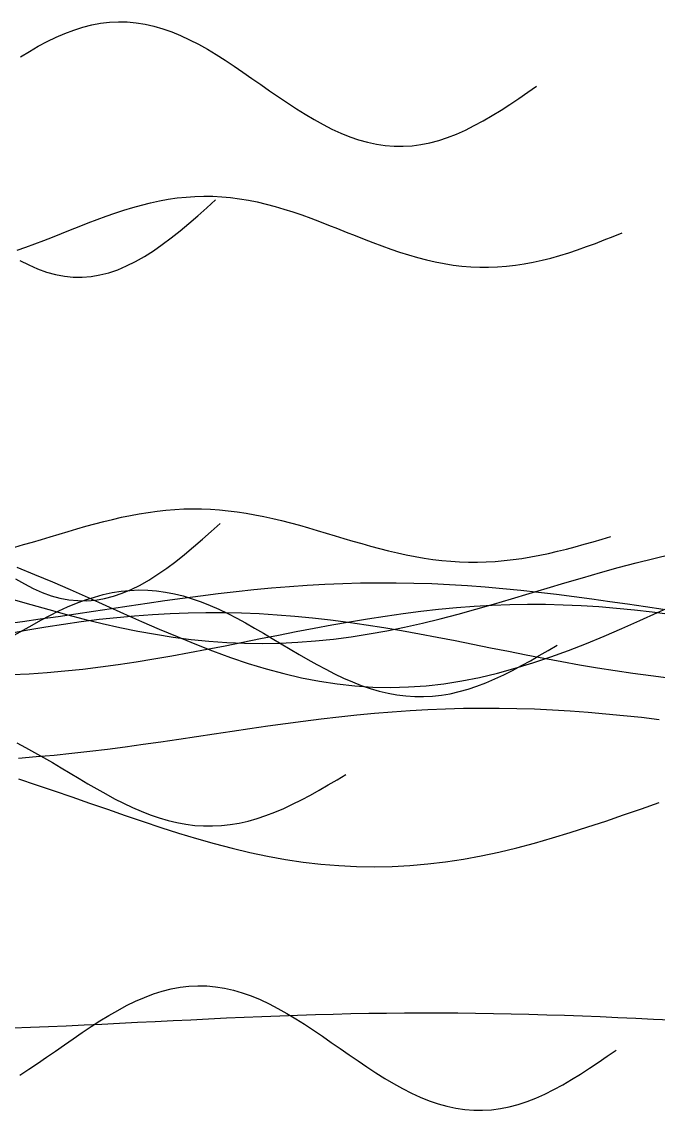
# Model space of a CAD drawing. Header units: metres. Extents: x -249 to 352, y -252 to 258.
# Drawn here: x 26.4 to 97.9, y -251.8 to -129.4 of the extents above; entities that cross this region are included whole.
import ezdxf

# ---------------------------------------------------------------- set-up
doc = ezdxf.new("R2010")
doc.units = ezdxf.units.M

msp = doc.modelspace()

# ---------------------------------------------------------------- linework, layer by layer
for p, q in [((34.25, -129.75, -433.01), (35.25, -129.56, -433.01)), ((35.25, -129.56, -433.01), (36.25, -129.44, -433.01)), ((36.25, -129.44, -433.01), (37.25, -129.39, -433.01)), ((37.25, -129.39, -433.01), (38.25, -129.42, -433.01)), ((38.25, -129.42, -433.01), (39.25, -129.51, -433.01)), ((39.25, -129.51, -433.01), (40.25, -129.66, -433.01)), ((40.25, -129.66, -433.01), (41.25, -129.89, -433.01)), ((30.25, -131.13, -433.01), (31.25, -130.7, -433.01)), ((31.25, -130.7, -433.01), (32.25, -130.32, -433.01)), ((32.25, -130.32, -433.01), (33.25, -130, -433.01)), ((33.25, -130, -433.01), (34.25, -129.75, -433.01)), ((41.25, -129.89, -433.01), (42.25, -130.18, -433.01)), ((42.25, -130.18, -433.01), (43.25, -130.54, -433.01)), ((43.25, -130.54, -433.01), (44.25, -130.95, -433.01)), ((44.25, -130.95, -433.01), (45.25, -131.42, -433.01)), ((27.25, -132.73, -433.01), (28.25, -132.15, -433.01)), ((28.25, -132.15, -433.01), (29.25, -131.62, -433.01)), ((29.25, -131.62, -433.01), (30.25, -131.13, -433.01)), ((45.25, -131.42, -433.01), (46.25, -131.93, -433.01)), ((46.25, -131.93, -433.01), (47.25, -132.49, -433.01)), ((26.25, -133.35, -433.01), (27.25, -132.73, -433.01)), ((47.25, -132.49, -433.01), (48.25, -133.09, -433.01)), ((48.25, -133.09, -433.01), (49.25, -133.72, -433.01)), ((49.25, -133.72, -433.01), (50.25, -134.38, -433.01)), ((50.25, -134.38, -433.01), (51.25, -135.06, -433.01)), ((51.25, -135.06, -433.01), (52.25, -135.76, -433.01)), ((52.25, -135.76, -433.01), (53.25, -136.46, -433.01)), ((53.25, -136.46, -433.01), (54.25, -137.15, -433.01)), ((83.25, -137.32, -433.01), (84.25, -136.62, -433.01)), ((54.25, -137.15, -433.01), (55.25, -137.84, -433.01)), ((55.25, -137.84, -433.01), (56.25, -138.52, -433.01)), ((81.25, -138.68, -433.01), (82.25, -138.01, -433.01)), ((82.25, -138.01, -433.01), (83.25, -137.32, -433.01)), ((56.25, -138.52, -433.01), (57.25, -139.18, -433.01)), ((57.25, -139.18, -433.01), (58.25, -139.8, -433.01)), ((79.25, -139.95, -433.01), (80.25, -139.33, -433.01)), ((80.25, -139.33, -433.01), (81.25, -138.68, -433.01)), ((58.25, -139.8, -433.01), (59.25, -140.4, -433.01)), ((59.25, -140.4, -433.01), (60.25, -140.95, -433.01)), ((77.25, -141.07, -433.01), (78.25, -140.53, -433.01)), ((78.25, -140.53, -433.01), (79.25, -139.95, -433.01)), ((60.25, -140.95, -433.01), (61.25, -141.46, -433.01)), ((61.25, -141.46, -433.01), (62.25, -141.91, -433.01)), ((62.25, -141.91, -433.01), (63.25, -142.32, -433.01)), ((75.25, -142.02, -433.01), (76.25, -141.57, -433.01)), ((76.25, -141.57, -433.01), (77.25, -141.07, -433.01)), ((63.25, -142.32, -433.01), (64.25, -142.66, -433.01)), ((64.25, -142.66, -433.01), (65.25, -142.94, -433.01)), ((65.25, -142.94, -433.01), (66.25, -143.15, -433.01)), ((66.25, -143.15, -433.01), (67.25, -143.3, -433.01)), ((70.25, -143.33, -433.01), (71.25, -143.2, -433.01)), ((71.25, -143.2, -433.01), (72.25, -143, -433.01)), ((72.25, -143, -433.01), (73.25, -142.73, -433.01)), ((73.25, -142.73, -433.01), (74.25, -142.4, -433.01)), ((74.25, -142.4, -433.01), (75.25, -142.02, -433.01)), ((67.25, -143.3, -433.01), (68.25, -143.38, -433.01)), ((68.25, -143.38, -433.01), (69.25, -143.39, -433.01)), ((69.25, -143.39, -433.01), (70.25, -143.33, -433.01)), ((42.86, -149.35, -433.01), (43.86, -149.21, -433.01)), ((43.86, -149.21, -433.01), (44.86, -149.1, -433.01)), ((44.86, -149.1, -433.01), (45.86, -149.03, -433.01)), ((45.86, -149.03, -433.01), (46.86, -149.01, -433.01)), ((46.86, -149.01, -433.01), (47.86, -149.02, -433.01)), ((47.86, -149.02, -433.01), (48.86, -149.07, -433.01)), ((48.86, -149.07, -433.01), (49.86, -149.16, -433.01)), ((49.86, -149.16, -433.01), (50.86, -149.29, -433.01)), ((50.86, -149.29, -433.01), (51.86, -149.46, -433.01)), ((37.86, -150.58, -433.01), (38.86, -150.28, -433.01)), ((38.86, -150.28, -433.01), (39.86, -150, -433.01)), ((39.86, -150, -433.01), (40.86, -149.75, -433.01)), ((40.86, -149.75, -433.01), (41.86, -149.53, -433.01)), ((41.86, -149.53, -433.01), (42.86, -149.35, -433.01)), ((46.18, -151.2, -433.01), (47.18, -150.32, -433.01)), ((47.18, -150.32, -433.01), (48.18, -149.42, -433.01)), ((51.86, -149.46, -433.01), (52.86, -149.66, -433.01)), ((52.86, -149.66, -433.01), (53.86, -149.89, -433.01)), ((53.86, -149.89, -433.01), (54.86, -150.16, -433.01)), ((54.86, -150.16, -433.01), (55.86, -150.46, -433.01)), ((55.86, -150.46, -433.01), (56.86, -150.78, -433.01)), ((33.86, -152.01, -433.01), (34.86, -151.63, -433.01)), ((34.86, -151.63, -433.01), (35.86, -151.26, -433.01)), ((35.86, -151.26, -433.01), (36.86, -150.91, -433.01)), ((36.86, -150.91, -433.01), (37.86, -150.58, -433.01)), ((45.18, -152.07, -433.01), (46.18, -151.2, -433.01)), ((56.86, -150.78, -433.01), (57.86, -151.12, -433.01)), ((57.86, -151.12, -433.01), (58.86, -151.48, -433.01)), ((58.86, -151.48, -433.01), (59.86, -151.86, -433.01)), ((30.86, -153.2, -433.01), (31.86, -152.8, -433.01)), ((31.86, -152.8, -433.01), (32.86, -152.41, -433.01)), ((32.86, -152.41, -433.01), (33.86, -152.01, -433.01)), ((43.18, -153.7, -433.01), (44.18, -152.9, -433.01)), ((44.18, -152.9, -433.01), (45.18, -152.07, -433.01)), ((59.86, -151.86, -433.01), (60.86, -152.25, -433.01)), ((60.86, -152.25, -433.01), (61.86, -152.64, -433.01)), ((61.86, -152.64, -433.01), (62.86, -153.04, -433.01)), ((27.86, -154.38, -433.01), (28.86, -153.99, -433.01)), ((28.86, -153.99, -433.01), (29.86, -153.6, -433.01)), ((29.86, -153.6, -433.01), (30.86, -153.2, -433.01)), ((42.18, -154.45, -433.01), (43.18, -153.7, -433.01)), ((62.86, -153.04, -433.01), (63.86, -153.44, -433.01)), ((63.86, -153.44, -433.01), (64.86, -153.84, -433.01)), ((64.86, -153.84, -433.01), (65.86, -154.22, -433.01)), ((65.86, -154.22, -433.01), (66.86, -154.6, -433.01)), ((90.86, -154.31, -433.01), (91.86, -153.93, -433.01)), ((91.86, -153.93, -433.01), (92.86, -153.53, -433.01)), ((92.86, -153.53, -433.01), (93.86, -153.14, -433.01)), ((25.86, -155.09, -433.01), (26.86, -154.74, -433.01)), ((26.86, -154.74, -433.01), (27.86, -154.38, -433.01)), ((40.18, -155.78, -433.01), (41.18, -155.15, -433.01)), ((41.18, -155.15, -433.01), (42.18, -154.45, -433.01)), ((66.86, -154.6, -433.01), (67.86, -154.95, -433.01)), ((67.86, -154.95, -433.01), (68.86, -155.29, -433.01)), ((68.86, -155.29, -433.01), (69.86, -155.61, -433.01)), ((86.86, -155.68, -433.01), (87.86, -155.37, -433.01)), ((87.86, -155.37, -433.01), (88.86, -155.04, -433.01)), ((88.86, -155.04, -433.01), (89.86, -154.68, -433.01)), ((89.86, -154.68, -433.01), (90.86, -154.31, -433.01)), ((26.18, -156.23, -433.01), (27.18, -156.74, -433.01)), ((38.18, -156.85, -433.01), (39.18, -156.36, -433.01)), ((39.18, -156.36, -433.01), (40.18, -155.78, -433.01)), ((69.86, -155.61, -433.01), (70.86, -155.9, -433.01)), ((70.86, -155.9, -433.01), (71.86, -156.16, -433.01)), ((71.86, -156.16, -433.01), (72.86, -156.39, -433.01)), ((72.86, -156.39, -433.01), (73.86, -156.59, -433.01)), ((73.86, -156.59, -433.01), (74.86, -156.75, -433.01)), ((81.86, -156.78, -433.01), (82.86, -156.63, -433.01)), ((82.86, -156.63, -433.01), (83.86, -156.44, -433.01)), ((83.86, -156.44, -433.01), (84.86, -156.22, -433.01)), ((84.86, -156.22, -433.01), (85.86, -155.96, -433.01)), ((85.86, -155.96, -433.01), (86.86, -155.68, -433.01)), ((27.18, -156.74, -433.01), (28.18, -157.18, -433.01)), ((28.18, -157.18, -433.01), (29.18, -157.54, -433.01)), ((29.18, -157.54, -433.01), (30.18, -157.82, -433.01)), ((30.18, -157.82, -433.01), (31.18, -158.01, -433.01)), ((34.18, -158.04, -433.01), (35.18, -157.87, -433.01)), ((35.18, -157.87, -433.01), (36.18, -157.62, -433.01)), ((36.18, -157.62, -433.01), (37.18, -157.28, -433.01)), ((37.18, -157.28, -433.01), (38.18, -156.85, -433.01)), ((74.86, -156.75, -433.01), (75.86, -156.87, -433.01)), ((75.86, -156.87, -433.01), (76.86, -156.95, -433.01)), ((76.86, -156.95, -433.01), (77.86, -157, -433.01)), ((77.86, -157, -433.01), (78.86, -157, -433.01)), ((78.86, -157, -433.01), (79.86, -156.97, -433.01)), ((79.86, -156.97, -433.01), (80.86, -156.89, -433.01)), ((80.86, -156.89, -433.01), (81.86, -156.78, -433.01)), ((31.18, -158.01, -433.01), (32.18, -158.11, -433.01)), ((32.18, -158.11, -433.01), (33.18, -158.12, -433.01)), ((33.18, -158.12, -433.01), (34.18, -158.04, -433.01)), ((38.6, -184.91, -433.01), (39.6, -184.72, -433.01)), ((39.6, -184.72, -433.01), (40.6, -184.56, -433.01)), ((40.6, -184.56, -433.01), (41.6, -184.42, -433.01)), ((41.6, -184.42, -433.01), (42.6, -184.32, -433.01)), ((42.6, -184.32, -433.01), (43.6, -184.24, -433.01)), ((43.6, -184.24, -433.01), (44.6, -184.18, -433.01)), ((44.6, -184.18, -433.01), (45.6, -184.16, -433.01)), ((45.6, -184.16, -433.01), (46.6, -184.17, -433.01)), ((46.6, -184.17, -433.01), (47.6, -184.21, -433.01)), ((47.6, -184.21, -433.01), (48.6, -184.28, -433.01)), ((48.6, -184.28, -433.01), (49.6, -184.38, -433.01)), ((49.6, -184.38, -433.01), (50.6, -184.5, -433.01)), ((50.6, -184.5, -433.01), (51.6, -184.65, -433.01)), ((51.6, -184.65, -433.01), (52.6, -184.83, -433.01)), ((33.6, -186.13, -433.01), (34.6, -185.86, -433.01)), ((34.6, -185.86, -433.01), (35.6, -185.59, -433.01)), ((35.6, -185.59, -433.01), (36.6, -185.35, -433.01)), ((36.6, -185.35, -433.01), (37.6, -185.12, -433.01)), ((37.6, -185.12, -433.01), (38.6, -184.91, -433.01)), ((47.69, -186.7, -433.01), (48.69, -185.81, -433.01)), ((52.6, -184.83, -433.01), (53.6, -185.03, -433.01)), ((53.6, -185.03, -433.01), (54.6, -185.25, -433.01)), ((54.6, -185.25, -433.01), (55.6, -185.49, -433.01)), ((55.6, -185.49, -433.01), (56.6, -185.75, -433.01)), ((56.6, -185.75, -433.01), (57.6, -186.02, -433.01)), ((57.6, -186.02, -433.01), (58.6, -186.3, -433.01)), ((29.6, -187.31, -433.01), (30.6, -187.01, -433.01)), ((30.6, -187.01, -433.01), (31.6, -186.71, -433.01)), ((31.6, -186.71, -433.01), (32.6, -186.42, -433.01)), ((32.6, -186.42, -433.01), (33.6, -186.13, -433.01)), ((46.69, -187.59, -433.01), (47.69, -186.7, -433.01)), ((58.6, -186.3, -433.01), (59.6, -186.59, -433.01)), ((59.6, -186.59, -433.01), (60.6, -186.89, -433.01)), ((60.6, -186.89, -433.01), (61.6, -187.19, -433.01)), ((61.6, -187.19, -433.01), (62.6, -187.49, -433.01)), ((91.6, -187.56, -433.01), (92.6, -187.26, -433.01)), ((25.6, -188.47, -433.01), (26.6, -188.19, -433.01)), ((26.6, -188.19, -433.01), (27.6, -187.9, -433.01)), ((27.6, -187.9, -433.01), (28.6, -187.61, -433.01)), ((28.6, -187.61, -433.01), (29.6, -187.31, -433.01)), ((44.69, -189.29, -433.01), (45.69, -188.45, -433.01)), ((45.69, -188.45, -433.01), (46.69, -187.59, -433.01)), ((62.6, -187.49, -433.01), (63.6, -187.79, -433.01)), ((63.6, -187.79, -433.01), (64.6, -188.08, -433.01)), ((64.6, -188.08, -433.01), (65.6, -188.36, -433.01)), ((65.6, -188.36, -433.01), (66.6, -188.62, -433.01)), ((87.6, -188.69, -433.01), (88.6, -188.42, -433.01)), ((88.6, -188.42, -433.01), (89.6, -188.14, -433.01)), ((89.6, -188.14, -433.01), (90.6, -187.86, -433.01)), ((90.6, -187.86, -433.01), (91.6, -187.56, -433.01)), ((43.69, -190.08, -433.01), (44.69, -189.29, -433.01)), ((66.6, -188.62, -433.01), (67.6, -188.88, -433.01)), ((67.6, -188.88, -433.01), (68.6, -189.12, -433.01)), ((68.6, -189.12, -433.01), (69.6, -189.33, -433.01)), ((69.6, -189.33, -433.01), (70.6, -189.53, -433.01)), ((70.6, -189.53, -433.01), (71.6, -189.7, -433.01)), ((71.6, -189.7, -433.01), (72.6, -189.85, -433.01)), ((82.6, -189.74, -433.01), (83.6, -189.57, -433.01)), ((83.6, -189.57, -433.01), (84.6, -189.38, -433.01)), ((84.6, -189.38, -433.01), (85.6, -189.17, -433.01)), ((85.6, -189.17, -433.01), (86.6, -188.94, -433.01)), ((86.6, -188.94, -433.01), (87.6, -188.69, -433.01)), ((97.42, -189.75, -433.01), (99.42, -189.28, -433.01)), ((25.84, -190.74, -433.01), (27.84, -191.54, -433.01)), ((41.69, -191.53, -433.01), (42.69, -190.83, -433.01)), ((42.69, -190.83, -433.01), (43.69, -190.08, -433.01)), ((72.6, -189.85, -433.01), (73.6, -189.97, -433.01)), ((73.6, -189.97, -433.01), (74.6, -190.06, -433.01)), ((74.6, -190.06, -433.01), (75.6, -190.12, -433.01)), ((75.6, -190.12, -433.01), (76.6, -190.16, -433.01)), ((76.6, -190.16, -433.01), (77.6, -190.16, -433.01)), ((77.6, -190.16, -433.01), (78.6, -190.13, -433.01)), ((78.6, -190.13, -433.01), (79.6, -190.08, -433.01)), ((79.6, -190.08, -433.01), (80.6, -189.99, -433.01)), ((80.6, -189.99, -433.01), (81.6, -189.88, -433.01)), ((81.6, -189.88, -433.01), (82.6, -189.74, -433.01)), ((91.42, -191.33, -433.01), (93.42, -190.78, -433.01)), ((93.42, -190.78, -433.01), (95.42, -190.25, -433.01)), ((95.42, -190.25, -433.01), (97.42, -189.75, -433.01)), ((25.69, -192.02, -433.01), (26.69, -192.61, -433.01)), ((27.84, -191.54, -433.01), (29.84, -192.37, -433.01)), ((40.69, -192.17, -433.01), (41.69, -191.53, -433.01)), ((87.42, -192.5, -433.01), (89.42, -191.91, -433.01)), ((89.42, -191.91, -433.01), (91.42, -191.33, -433.01)), ((26.69, -192.61, -433.01), (27.69, -193.13, -433.01)), ((27.69, -193.13, -433.01), (28.69, -193.57, -433.01)), ((29.84, -192.37, -433.01), (31.84, -193.24, -433.01)), ((31.84, -193.24, -433.01), (33.84, -194.13, -433.01)), ((37.55, -193.43, -433.01), (38.55, -193.33, -433.01)), ((37.69, -193.66, -433.01), (38.69, -193.24, -433.01)), ((38.55, -193.33, -433.01), (39.55, -193.29, -433.01)), ((38.69, -193.24, -433.01), (39.69, -192.74, -433.01)), ((39.55, -193.29, -433.01), (40.55, -193.31, -433.01)), ((39.69, -192.74, -433.01), (40.69, -192.17, -433.01)), ((40.55, -193.31, -433.01), (41.55, -193.38, -433.01)), ((41.55, -193.38, -433.01), (42.55, -193.52, -433.01)), ((50.47, -193.47, -433.01), (52.47, -193.25, -433.01)), ((52.47, -193.25, -433.01), (54.47, -193.06, -433.01)), ((54.47, -193.06, -433.01), (56.47, -192.9, -433.01)), ((56.47, -192.9, -433.01), (58.47, -192.76, -433.01)), ((58.47, -192.76, -433.01), (60.47, -192.64, -433.01)), ((60.47, -192.64, -433.01), (62.47, -192.56, -433.01)), ((62.47, -192.56, -433.01), (64.47, -192.5, -433.01)), ((64.47, -192.5, -433.01), (66.47, -192.48, -433.01)), ((66.47, -192.48, -433.01), (68.47, -192.48, -433.01)), ((68.47, -192.48, -433.01), (70.47, -192.51, -433.01)), ((70.47, -192.51, -433.01), (72.47, -192.58, -433.01)), ((72.47, -192.58, -433.01), (74.47, -192.67, -433.01)), ((74.47, -192.67, -433.01), (76.47, -192.79, -433.01)), ((76.47, -192.79, -433.01), (78.47, -192.94, -433.01)), ((78.47, -192.94, -433.01), (80.47, -193.11, -433.01)), ((80.47, -193.11, -433.01), (82.47, -193.31, -433.01)), ((82.47, -193.31, -433.01), (84.47, -193.52, -433.01)), ((83.42, -193.7, -433.01), (85.42, -193.1, -433.01)), ((85.42, -193.1, -433.01), (87.42, -192.5, -433.01)), ((25.42, -194.35, -433.01), (27.42, -194.93, -433.01)), ((28.69, -193.57, -433.01), (29.69, -193.93, -433.01)), ((29.69, -193.93, -433.01), (30.69, -194.2, -433.01)), ((30.69, -194.2, -433.01), (31.69, -194.39, -433.01)), ((31.69, -194.39, -433.01), (32.69, -194.49, -433.01)), ((32.55, -194.78, -433.01), (33.55, -194.41, -433.01)), ((32.69, -194.49, -433.01), (33.69, -194.5, -433.01)), ((33.55, -194.41, -433.01), (34.55, -194.08, -433.01)), ((33.69, -194.5, -433.01), (34.69, -194.43, -433.01)), ((33.84, -194.13, -433.01), (35.84, -195.02, -433.01)), ((34.55, -194.08, -433.01), (35.55, -193.81, -433.01)), ((34.69, -194.43, -433.01), (35.69, -194.26, -433.01)), ((35.55, -193.81, -433.01), (36.55, -193.59, -433.01)), ((35.69, -194.26, -433.01), (36.69, -194, -433.01)), ((36.55, -193.59, -433.01), (37.55, -193.43, -433.01)), ((36.69, -194, -433.01), (37.69, -193.66, -433.01)), ((40.47, -194.78, -433.01), (42.47, -194.49, -433.01)), ((42.47, -194.49, -433.01), (44.47, -194.21, -433.01)), ((42.55, -193.52, -433.01), (43.55, -193.71, -433.01)), ((43.55, -193.71, -433.01), (44.55, -193.96, -433.01)), ((44.47, -194.21, -433.01), (46.47, -193.95, -433.01)), ((44.55, -193.96, -433.01), (45.55, -194.27, -433.01)), ((45.55, -194.27, -433.01), (46.55, -194.62, -433.01)), ((46.47, -193.95, -433.01), (48.47, -193.7, -433.01)), ((48.47, -193.7, -433.01), (50.47, -193.47, -433.01)), ((79.42, -194.88, -433.01), (81.42, -194.29, -433.01)), ((81.42, -194.29, -433.01), (83.42, -193.7, -433.01)), ((84.47, -193.52, -433.01), (86.47, -193.76, -433.01)), ((86.47, -193.76, -433.01), (88.47, -194.02, -433.01)), ((88.47, -194.02, -433.01), (90.47, -194.28, -433.01)), ((90.47, -194.28, -433.01), (92.47, -194.57, -433.01)), ((92.47, -194.57, -433.01), (94.47, -194.86, -433.01)), ((27.42, -194.93, -433.01), (29.42, -195.5, -433.01)), ((29.42, -195.5, -433.01), (31.42, -196.05, -433.01)), ((29.55, -196.15, -433.01), (30.55, -195.65, -433.01)), ((30.55, -195.65, -433.01), (31.55, -195.2, -433.01)), ((31.55, -195.2, -433.01), (32.55, -194.78, -433.01)), ((32.47, -195.97, -433.01), (34.47, -195.67, -433.01)), ((34.47, -195.67, -433.01), (36.47, -195.37, -433.01)), ((35.84, -195.02, -433.01), (37.84, -195.92, -433.01)), ((36.47, -195.37, -433.01), (38.47, -195.08, -433.01)), ((38.47, -195.08, -433.01), (40.47, -194.78, -433.01)), ((45.08, -195.85, -433.01), (47.08, -195.81, -433.01)), ((46.55, -194.62, -433.01), (47.55, -195.02, -433.01)), ((47.08, -195.81, -433.01), (49.08, -195.82, -433.01)), ((47.55, -195.02, -433.01), (48.55, -195.46, -433.01)), ((48.55, -195.46, -433.01), (49.55, -195.94, -433.01)), ((49.08, -195.82, -433.01), (51.08, -195.86, -433.01)), ((69.24, -195.93, -433.01), (71.24, -195.68, -433.01)), ((71.24, -195.68, -433.01), (73.24, -195.46, -433.01)), ((73.24, -195.46, -433.01), (75.24, -195.27, -433.01)), ((75.24, -195.27, -433.01), (77.24, -195.12, -433.01)), ((75.42, -196, -433.01), (77.42, -195.45, -433.01)), ((77.24, -195.12, -433.01), (79.24, -195.01, -433.01)), ((77.42, -195.45, -433.01), (79.42, -194.88, -433.01)), ((79.24, -195.01, -433.01), (81.24, -194.93, -433.01)), ((81.24, -194.93, -433.01), (83.24, -194.9, -433.01)), ((83.24, -194.9, -433.01), (85.24, -194.9, -433.01)), ((85.24, -194.9, -433.01), (87.24, -194.95, -433.01)), ((87.24, -194.95, -433.01), (89.24, -195.03, -433.01)), ((89.24, -195.03, -433.01), (91.24, -195.16, -433.01)), ((91.24, -195.16, -433.01), (93.24, -195.32, -433.01)), ((93.24, -195.32, -433.01), (95.24, -195.51, -433.01)), ((94.47, -194.86, -433.01), (96.47, -195.15, -433.01)), ((95.24, -195.51, -433.01), (97.24, -195.74, -433.01)), ((96.47, -195.15, -433.01), (98.47, -195.45, -433.01)), ((97.24, -195.74, -433.01), (99.24, -196, -433.01)), ((97.84, -195.84, -433.01), (99.84, -194.94, -433.01)), ((24.47, -197.08, -433.01), (26.47, -196.82, -433.01)), ((26.47, -196.82, -433.01), (28.47, -196.55, -433.01)), ((27.55, -197.23, -433.01), (28.55, -196.67, -433.01)), ((28.47, -196.55, -433.01), (30.47, -196.26, -433.01)), ((28.55, -196.67, -433.01), (29.55, -196.15, -433.01)), ((30.47, -196.26, -433.01), (32.47, -195.97, -433.01)), ((31.08, -197.13, -433.01), (33.08, -196.85, -433.01)), ((31.42, -196.05, -433.01), (33.42, -196.56, -433.01)), ((33.08, -196.85, -433.01), (35.08, -196.59, -433.01)), ((33.42, -196.56, -433.01), (35.42, -197.05, -433.01)), ((35.08, -196.59, -433.01), (37.08, -196.37, -433.01)), ((35.42, -197.05, -433.01), (37.42, -197.5, -433.01)), ((37.08, -196.37, -433.01), (39.08, -196.19, -433.01)), ((37.84, -195.92, -433.01), (39.84, -196.82, -433.01)), ((39.08, -196.19, -433.01), (41.08, -196.03, -433.01)), ((39.84, -196.82, -433.01), (41.84, -197.69, -433.01)), ((41.08, -196.03, -433.01), (43.08, -195.92, -433.01)), ((43.08, -195.92, -433.01), (45.08, -195.85, -433.01)), ((49.55, -195.94, -433.01), (50.55, -196.46, -433.01)), ((50.55, -196.46, -433.01), (51.55, -197, -433.01)), ((51.08, -195.86, -433.01), (53.08, -195.95, -433.01)), ((51.55, -197, -433.01), (52.55, -197.57, -433.01)), ((53.08, -195.95, -433.01), (55.08, -196.07, -433.01)), ((55.08, -196.07, -433.01), (57.08, -196.23, -433.01)), ((57.08, -196.23, -433.01), (59.08, -196.43, -433.01)), ((59.08, -196.43, -433.01), (61.08, -196.66, -433.01)), ((61.08, -196.66, -433.01), (63.08, -196.92, -433.01)), ((61.24, -197.21, -433.01), (63.24, -196.86, -433.01)), ((63.08, -196.92, -433.01), (65.08, -197.21, -433.01)), ((63.24, -196.86, -433.01), (65.24, -196.53, -433.01)), ((65.24, -196.53, -433.01), (67.24, -196.22, -433.01)), ((67.24, -196.22, -433.01), (69.24, -195.93, -433.01)), ((69.42, -197.46, -433.01), (71.42, -197.01, -433.01)), ((71.42, -197.01, -433.01), (73.42, -196.52, -433.01)), ((73.42, -196.52, -433.01), (75.42, -196, -433.01)), ((93.84, -197.62, -433.01), (95.84, -196.74, -433.01)), ((95.84, -196.74, -433.01), (97.84, -195.84, -433.01)), ((25.08, -198.13, -433.01), (27.08, -197.77, -433.01)), ((25.55, -198.39, -433.01), (26.55, -197.8, -433.01)), ((26.55, -197.8, -433.01), (27.55, -197.23, -433.01)), ((27.08, -197.77, -433.01), (29.08, -197.44, -433.01)), ((29.08, -197.44, -433.01), (31.08, -197.13, -433.01)), ((37.42, -197.5, -433.01), (39.42, -197.91, -433.01)), ((39.42, -197.91, -433.01), (41.42, -198.27, -433.01)), ((41.42, -198.27, -433.01), (43.42, -198.58, -433.01)), ((41.84, -197.69, -433.01), (43.84, -198.54, -433.01)), ((52.55, -197.57, -433.01), (53.55, -198.15, -433.01)), ((53.55, -198.15, -433.01), (54.55, -198.74, -433.01)), ((55.24, -198.36, -433.01), (57.24, -197.97, -433.01)), ((57.24, -197.97, -433.01), (59.24, -197.59, -433.01)), ((59.24, -197.59, -433.01), (61.24, -197.21, -433.01)), ((63.42, -198.55, -433.01), (65.42, -198.24, -433.01)), ((65.08, -197.21, -433.01), (67.08, -197.52, -433.01)), ((65.42, -198.24, -433.01), (67.42, -197.87, -433.01)), ((67.08, -197.52, -433.01), (69.08, -197.86, -433.01)), ((67.42, -197.87, -433.01), (69.42, -197.46, -433.01)), ((69.08, -197.86, -433.01), (71.08, -198.22, -433.01)), ((71.08, -198.22, -433.01), (73.08, -198.6, -433.01)), ((91.84, -198.47, -433.01), (93.84, -197.62, -433.01)), ((43.42, -198.58, -433.01), (45.42, -198.84, -433.01)), ((43.84, -198.54, -433.01), (45.84, -199.36, -433.01)), ((45.42, -198.84, -433.01), (47.42, -199.04, -433.01)), ((45.84, -199.36, -433.01), (47.84, -200.14, -433.01)), ((47.42, -199.04, -433.01), (49.42, -199.19, -433.01)), ((49.24, -199.56, -433.01), (51.24, -199.16, -433.01)), ((49.42, -199.19, -433.01), (51.42, -199.27, -433.01)), ((51.24, -199.16, -433.01), (53.24, -198.76, -433.01)), ((51.42, -199.27, -433.01), (53.42, -199.3, -433.01)), ((53.24, -198.76, -433.01), (55.24, -198.36, -433.01)), ((53.42, -199.3, -433.01), (55.42, -199.27, -433.01)), ((54.55, -198.74, -433.01), (55.55, -199.34, -433.01)), ((55.42, -199.27, -433.01), (57.42, -199.17, -433.01)), ((55.55, -199.34, -433.01), (56.55, -199.94, -433.01)), ((57.42, -199.17, -433.01), (59.42, -199.02, -433.01)), ((59.42, -199.02, -433.01), (61.42, -198.82, -433.01)), ((61.42, -198.82, -433.01), (63.42, -198.55, -433.01)), ((73.08, -198.6, -433.01), (75.08, -198.98, -433.01)), ((75.08, -198.98, -433.01), (77.08, -199.38, -433.01)), ((77.08, -199.38, -433.01), (79.08, -199.78, -433.01)), ((85.55, -200.08, -433.01), (86.55, -199.48, -433.01)), ((87.84, -200.08, -433.01), (89.84, -199.29, -433.01)), ((89.84, -199.29, -433.01), (91.84, -198.47, -433.01)), ((41.24, -201.04, -433.01), (43.24, -200.69, -433.01)), ((43.24, -200.69, -433.01), (45.24, -200.33, -433.01)), ((45.24, -200.33, -433.01), (47.24, -199.95, -433.01)), ((47.24, -199.95, -433.01), (49.24, -199.56, -433.01)), ((47.84, -200.14, -433.01), (49.84, -200.87, -433.01)), ((56.55, -199.94, -433.01), (57.55, -200.53, -433.01)), ((57.55, -200.53, -433.01), (58.55, -201.11, -433.01)), ((79.08, -199.78, -433.01), (81.08, -200.18, -433.01)), ((81.08, -200.18, -433.01), (83.08, -200.57, -433.01)), ((83.08, -200.57, -433.01), (85.08, -200.96, -433.01)), ((83.55, -201.25, -433.01), (84.55, -200.67, -433.01)), ((84.55, -200.67, -433.01), (85.55, -200.08, -433.01)), ((85.84, -200.81, -433.01), (87.84, -200.08, -433.01)), ((33.24, -202.19, -433.01), (35.24, -201.94, -433.01)), ((35.24, -201.94, -433.01), (37.24, -201.67, -433.01)), ((37.24, -201.67, -433.01), (39.24, -201.37, -433.01)), ((39.24, -201.37, -433.01), (41.24, -201.04, -433.01)), ((49.84, -200.87, -433.01), (51.84, -201.55, -433.01)), ((51.84, -201.55, -433.01), (53.84, -202.16, -433.01)), ((58.55, -201.11, -433.01), (59.55, -201.67, -433.01)), ((59.55, -201.67, -433.01), (60.55, -202.21, -433.01)), ((81.55, -202.33, -433.01), (82.55, -201.8, -433.01)), ((81.84, -202.1, -433.01), (83.84, -201.49, -433.01)), ((82.55, -201.8, -433.01), (83.55, -201.25, -433.01)), ((83.84, -201.49, -433.01), (85.84, -200.81, -433.01)), ((85.08, -200.96, -433.01), (87.08, -201.34, -433.01)), ((87.08, -201.34, -433.01), (89.08, -201.7, -433.01)), ((89.08, -201.7, -433.01), (91.08, -202.04, -433.01)), ((25.24, -202.81, -433.01), (27.24, -202.71, -433.01)), ((27.24, -202.71, -433.01), (29.24, -202.57, -433.01)), ((29.24, -202.57, -433.01), (31.24, -202.4, -433.01)), ((31.24, -202.4, -433.01), (33.24, -202.19, -433.01)), ((53.84, -202.16, -433.01), (55.84, -202.7, -433.01)), ((55.84, -202.7, -433.01), (57.84, -203.16, -433.01)), ((57.84, -203.16, -433.01), (59.84, -203.55, -433.01)), ((60.55, -202.21, -433.01), (61.55, -202.72, -433.01)), ((61.55, -202.72, -433.01), (62.55, -203.19, -433.01)), ((75.84, -203.52, -433.01), (77.84, -203.13, -433.01)), ((77.84, -203.13, -433.01), (79.84, -202.65, -433.01)), ((79.55, -203.3, -433.01), (80.55, -202.84, -433.01)), ((79.84, -202.65, -433.01), (81.84, -202.1, -433.01)), ((80.55, -202.84, -433.01), (81.55, -202.33, -433.01)), ((91.08, -202.04, -433.01), (93.08, -202.36, -433.01)), ((93.08, -202.36, -433.01), (95.08, -202.66, -433.01)), ((95.08, -202.66, -433.01), (97.08, -202.92, -433.01)), ((97.08, -202.92, -433.01), (99.08, -203.16, -433.01)), ((59.84, -203.55, -433.01), (61.84, -203.86, -433.01)), ((61.84, -203.86, -433.01), (63.84, -204.07, -433.01)), ((62.55, -203.19, -433.01), (63.55, -203.63, -433.01)), ((63.55, -203.63, -433.01), (64.55, -204.02, -433.01)), ((63.84, -204.07, -433.01), (65.84, -204.21, -433.01)), ((64.55, -204.02, -433.01), (65.55, -204.36, -433.01)), ((65.55, -204.36, -433.01), (66.55, -204.66, -433.01)), ((65.84, -204.21, -433.01), (67.84, -204.25, -433.01)), ((67.84, -204.25, -433.01), (69.84, -204.2, -433.01)), ((69.84, -204.2, -433.01), (71.84, -204.06, -433.01)), ((71.84, -204.06, -433.01), (73.84, -203.83, -433.01)), ((73.84, -203.83, -433.01), (75.84, -203.52, -433.01)), ((76.55, -204.44, -433.01), (77.55, -204.11, -433.01)), ((77.55, -204.11, -433.01), (78.55, -203.73, -433.01)), ((78.55, -203.73, -433.01), (79.55, -203.3, -433.01)), ((66.55, -204.66, -433.01), (67.55, -204.9, -433.01)), ((67.55, -204.9, -433.01), (68.55, -205.08, -433.01)), ((68.55, -205.08, -433.01), (69.55, -205.21, -433.01)), ((69.55, -205.21, -433.01), (70.55, -205.28, -433.01)), ((70.55, -205.28, -433.01), (71.55, -205.28, -433.01)), ((71.55, -205.28, -433.01), (72.55, -205.23, -433.01)), ((72.55, -205.23, -433.01), (73.55, -205.12, -433.01)), ((73.55, -205.12, -433.01), (74.55, -204.95, -433.01)), ((74.55, -204.95, -433.01), (75.55, -204.72, -433.01)), ((75.55, -204.72, -433.01), (76.55, -204.44, -433.01)), ((68.03, -206.99, -433.01), (70.03, -206.85, -433.01)), ((70.03, -206.85, -433.01), (72.03, -206.73, -433.01)), ((72.03, -206.73, -433.01), (74.03, -206.65, -433.01)), ((74.03, -206.65, -433.01), (76.03, -206.59, -433.01)), ((76.03, -206.59, -433.01), (78.03, -206.57, -433.01)), ((78.03, -206.57, -433.01), (80.03, -206.57, -433.01)), ((80.03, -206.57, -433.01), (82.03, -206.61, -433.01)), ((82.03, -206.61, -433.01), (84.03, -206.67, -433.01)), ((84.03, -206.67, -433.01), (86.03, -206.76, -433.01)), ((86.03, -206.76, -433.01), (88.03, -206.88, -433.01)), ((56.03, -208.31, -433.01), (58.03, -208.04, -433.01)), ((58.03, -208.04, -433.01), (60.03, -207.79, -433.01)), ((60.03, -207.79, -433.01), (62.03, -207.56, -433.01)), ((62.03, -207.56, -433.01), (64.03, -207.34, -433.01)), ((64.03, -207.34, -433.01), (66.03, -207.15, -433.01)), ((66.03, -207.15, -433.01), (68.03, -206.99, -433.01)), ((88.03, -206.88, -433.01), (90.03, -207.03, -433.01)), ((90.03, -207.03, -433.01), (92.03, -207.2, -433.01)), ((92.03, -207.2, -433.01), (94.03, -207.4, -433.01)), ((94.03, -207.4, -433.01), (96.03, -207.61, -433.01)), ((96.03, -207.61, -433.01), (98.03, -207.85, -433.01)), ((48.03, -209.46, -433.01), (50.03, -209.17, -433.01)), ((50.03, -209.17, -433.01), (52.03, -208.87, -433.01)), ((52.03, -208.87, -433.01), (54.03, -208.58, -433.01)), ((54.03, -208.58, -433.01), (56.03, -208.31, -433.01)), ((25.83, -210.49, -433.01), (26.83, -211.01, -433.01)), ((40.03, -210.64, -433.01), (42.03, -210.36, -433.01)), ((42.03, -210.36, -433.01), (44.03, -210.06, -433.01)), ((44.03, -210.06, -433.01), (46.03, -209.76, -433.01)), ((46.03, -209.76, -433.01), (48.03, -209.46, -433.01)), ((26.83, -211.01, -433.01), (27.83, -211.55, -433.01)), ((27.83, -211.55, -433.01), (28.83, -212.12, -433.01)), ((30.03, -211.85, -433.01), (32.03, -211.65, -433.01)), ((32.03, -211.65, -433.01), (34.03, -211.42, -433.01)), ((34.03, -211.42, -433.01), (36.03, -211.18, -433.01)), ((36.03, -211.18, -433.01), (38.03, -210.91, -433.01)), ((38.03, -210.91, -433.01), (40.03, -210.64, -433.01)), ((26.03, -212.19, -433.01), (28.03, -212.03, -433.01)), ((28.03, -212.03, -433.01), (30.03, -211.85, -433.01)), ((28.83, -212.12, -433.01), (29.83, -212.7, -433.01)), ((29.83, -212.7, -433.01), (30.83, -213.29, -433.01)), ((30.83, -213.29, -433.01), (31.83, -213.89, -433.01)), ((31.83, -213.89, -433.01), (32.83, -214.49, -433.01)), ((61.83, -214.63, -433.01), (62.83, -214.03, -433.01)), ((26.02, -214.54, -433.01), (28.02, -215.19, -433.01)), ((28.02, -215.19, -433.01), (30.02, -215.87, -433.01)), ((32.83, -214.49, -433.01), (33.83, -215.08, -433.01)), ((33.83, -215.08, -433.01), (34.83, -215.66, -433.01)), ((59.83, -215.8, -433.01), (60.83, -215.22, -433.01)), ((60.83, -215.22, -433.01), (61.83, -214.63, -433.01)), ((30.02, -215.87, -433.01), (32.02, -216.56, -433.01)), ((32.02, -216.56, -433.01), (34.02, -217.25, -433.01)), ((34.83, -215.66, -433.01), (35.83, -216.22, -433.01)), ((35.83, -216.22, -433.01), (36.83, -216.76, -433.01)), ((57.83, -216.88, -433.01), (58.83, -216.35, -433.01)), ((58.83, -216.35, -433.01), (59.83, -215.8, -433.01)), ((34.02, -217.25, -433.01), (36.02, -217.95, -433.01)), ((36.83, -216.76, -433.01), (37.83, -217.27, -433.01)), ((37.83, -217.27, -433.01), (38.83, -217.74, -433.01)), ((38.83, -217.74, -433.01), (39.83, -218.18, -433.01)), ((54.83, -218.28, -433.01), (55.83, -217.85, -433.01)), ((55.83, -217.85, -433.01), (56.83, -217.39, -433.01)), ((56.83, -217.39, -433.01), (57.83, -216.88, -433.01)), ((96.02, -217.89, -433.01), (98.02, -217.19, -433.01)), ((36.02, -217.95, -433.01), (38.02, -218.65, -433.01)), ((38.02, -218.65, -433.01), (40.02, -219.33, -433.01)), ((39.83, -218.18, -433.01), (40.83, -218.57, -433.01)), ((40.83, -218.57, -433.01), (41.83, -218.92, -433.01)), ((41.83, -218.92, -433.01), (42.83, -219.21, -433.01)), ((51.83, -219.27, -433.01), (52.83, -218.99, -433.01)), ((52.83, -218.99, -433.01), (53.83, -218.66, -433.01)), ((53.83, -218.66, -433.01), (54.83, -218.28, -433.01)), ((92.02, -219.27, -433.01), (94.02, -218.59, -433.01)), ((94.02, -218.59, -433.01), (96.02, -217.89, -433.01)), ((40.02, -219.33, -433.01), (42.02, -219.99, -433.01)), ((42.02, -219.99, -433.01), (44.02, -220.63, -433.01)), ((42.83, -219.21, -433.01), (43.83, -219.45, -433.01)), ((43.83, -219.45, -433.01), (44.83, -219.63, -433.01)), ((44.83, -219.63, -433.01), (45.83, -219.76, -433.01)), ((45.83, -219.76, -433.01), (46.83, -219.83, -433.01)), ((46.83, -219.83, -433.01), (47.83, -219.83, -433.01)), ((47.83, -219.83, -433.01), (48.83, -219.78, -433.01)), ((48.83, -219.78, -433.01), (49.83, -219.67, -433.01)), ((49.83, -219.67, -433.01), (50.83, -219.5, -433.01)), ((50.83, -219.5, -433.01), (51.83, -219.27, -433.01)), ((88.02, -220.57, -433.01), (90.02, -219.93, -433.01)), ((90.02, -219.93, -433.01), (92.02, -219.27, -433.01)), ((44.02, -220.63, -433.01), (46.02, -221.23, -433.01)), ((46.02, -221.23, -433.01), (48.02, -221.8, -433.01)), ((84.02, -221.75, -433.01), (86.02, -221.18, -433.01)), ((86.02, -221.18, -433.01), (88.02, -220.57, -433.01)), ((48.02, -221.8, -433.01), (50.02, -222.33, -433.01)), ((50.02, -222.33, -433.01), (52.02, -222.8, -433.01)), ((78.02, -223.19, -433.01), (80.02, -222.76, -433.01)), ((80.02, -222.76, -433.01), (82.02, -222.28, -433.01)), ((82.02, -222.28, -433.01), (84.02, -221.75, -433.01)), ((52.02, -222.8, -433.01), (54.02, -223.22, -433.01)), ((54.02, -223.22, -433.01), (56.02, -223.58, -433.01)), ((56.02, -223.58, -433.01), (58.02, -223.89, -433.01)), ((58.02, -223.89, -433.01), (60.02, -224.12, -433.01)), ((72.02, -224.1, -433.01), (74.02, -223.86, -433.01)), ((74.02, -223.86, -433.01), (76.02, -223.55, -433.01)), ((76.02, -223.55, -433.01), (78.02, -223.19, -433.01)), ((60.02, -224.12, -433.01), (62.02, -224.29, -433.01)), ((62.02, -224.29, -433.01), (64.02, -224.39, -433.01)), ((64.02, -224.39, -433.01), (66.02, -224.43, -433.01)), ((66.02, -224.43, -433.01), (68.02, -224.39, -433.01)), ((68.02, -224.39, -433.01), (70.02, -224.28, -433.01)), ((70.02, -224.28, -433.01), (72.02, -224.1, -433.01)), ((41.18, -238.72, -433.01), (42.18, -238.41, -433.01)), ((42.18, -238.41, -433.01), (43.18, -238.15, -433.01)), ((43.18, -238.15, -433.01), (44.18, -237.97, -433.01)), ((44.18, -237.97, -433.01), (45.18, -237.85, -433.01)), ((45.18, -237.85, -433.01), (46.18, -237.8, -433.01)), ((46.18, -237.8, -433.01), (47.18, -237.82, -433.01)), ((47.18, -237.82, -433.01), (48.18, -237.91, -433.01)), ((48.18, -237.91, -433.01), (49.18, -238.07, -433.01)), ((49.18, -238.07, -433.01), (50.18, -238.3, -433.01)), ((50.18, -238.3, -433.01), (51.18, -238.59, -433.01)), ((51.18, -238.59, -433.01), (52.18, -238.94, -433.01)), ((38.18, -240.02, -433.01), (39.18, -239.54, -433.01)), ((39.18, -239.54, -433.01), (40.18, -239.1, -433.01)), ((40.18, -239.1, -433.01), (41.18, -238.72, -433.01)), ((52.18, -238.94, -433.01), (53.18, -239.35, -433.01)), ((53.18, -239.35, -433.01), (54.18, -239.82, -433.01)), ((54.18, -239.82, -433.01), (55.18, -240.34, -433.01)), ((36.18, -241.14, -433.01), (37.18, -240.56, -433.01)), ((37.18, -240.56, -433.01), (38.18, -240.02, -433.01)), ((55.18, -240.34, -433.01), (56.18, -240.9, -433.01)), ((55.39, -241.17, -433.01), (57.39, -241.1, -433.01)), ((56.18, -240.9, -433.01), (57.18, -241.5, -433.01)), ((57.39, -241.1, -433.01), (59.39, -241.03, -433.01)), ((59.39, -241.03, -433.01), (61.39, -240.98, -433.01)), ((61.39, -240.98, -433.01), (63.39, -240.93, -433.01)), ((63.39, -240.93, -433.01), (65.39, -240.89, -433.01)), ((65.39, -240.89, -433.01), (67.39, -240.87, -433.01)), ((67.39, -240.87, -433.01), (69.39, -240.85, -433.01)), ((69.39, -240.85, -433.01), (71.39, -240.84, -433.01)), ((71.39, -240.84, -433.01), (73.39, -240.84, -433.01)), ((73.39, -240.84, -433.01), (75.39, -240.85, -433.01)), ((75.39, -240.85, -433.01), (77.39, -240.87, -433.01)), ((77.39, -240.87, -433.01), (79.39, -240.9, -433.01)), ((79.39, -240.9, -433.01), (81.39, -240.94, -433.01)), ((81.39, -240.94, -433.01), (83.39, -240.99, -433.01)), ((83.39, -240.99, -433.01), (85.39, -241.05, -433.01)), ((85.39, -241.05, -433.01), (87.39, -241.12, -433.01)), ((87.39, -241.12, -433.01), (89.39, -241.19, -433.01)), ((29.39, -242.38, -433.01), (31.39, -242.29, -433.01)), ((31.39, -242.29, -433.01), (33.39, -242.2, -433.01)), ((33.39, -242.2, -433.01), (35.39, -242.1, -433.01)), ((34.18, -242.39, -433.01), (35.18, -241.75, -433.01)), ((35.18, -241.75, -433.01), (36.18, -241.14, -433.01)), ((35.39, -242.1, -433.01), (37.39, -242, -433.01)), ((37.39, -242, -433.01), (39.39, -241.9, -433.01)), ((39.39, -241.9, -433.01), (41.39, -241.8, -433.01)), ((41.39, -241.8, -433.01), (43.39, -241.71, -433.01)), ((43.39, -241.71, -433.01), (45.39, -241.61, -433.01)), ((45.39, -241.61, -433.01), (47.39, -241.51, -433.01)), ((47.39, -241.51, -433.01), (49.39, -241.42, -433.01)), ((49.39, -241.42, -433.01), (51.39, -241.33, -433.01)), ((51.39, -241.33, -433.01), (53.39, -241.25, -433.01)), ((53.39, -241.25, -433.01), (55.39, -241.17, -433.01)), ((57.18, -241.5, -433.01), (58.18, -242.13, -433.01)), ((58.18, -242.13, -433.01), (59.18, -242.79, -433.01)), ((89.39, -241.19, -433.01), (91.39, -241.27, -433.01)), ((91.39, -241.27, -433.01), (93.39, -241.35, -433.01)), ((93.39, -241.35, -433.01), (95.39, -241.44, -433.01)), ((95.39, -241.44, -433.01), (97.39, -241.54, -433.01)), ((97.39, -241.54, -433.01), (99.39, -241.63, -433.01)), ((25.39, -242.53, -433.01), (27.39, -242.46, -433.01)), ((27.39, -242.46, -433.01), (29.39, -242.38, -433.01)), ((32.18, -243.75, -433.01), (33.18, -243.06, -433.01)), ((33.18, -243.06, -433.01), (34.18, -242.39, -433.01)), ((59.18, -242.79, -433.01), (60.18, -243.47, -433.01)), ((60.18, -243.47, -433.01), (61.18, -244.16, -433.01)), ((30.18, -245.14, -433.01), (31.18, -244.44, -433.01)), ((31.18, -244.44, -433.01), (32.18, -243.75, -433.01)), ((61.18, -244.16, -433.01), (62.18, -244.86, -433.01)), ((28.18, -246.53, -433.01), (29.18, -245.84, -433.01)), ((29.18, -245.84, -433.01), (30.18, -245.14, -433.01)), ((62.18, -244.86, -433.01), (63.18, -245.56, -433.01)), ((63.18, -245.56, -433.01), (64.18, -246.25, -433.01)), ((91.18, -246.41, -433.01), (92.18, -245.72, -433.01)), ((92.18, -245.72, -433.01), (93.18, -245.03, -433.01)), ((26.18, -247.84, -433.01), (27.18, -247.19, -433.01)), ((27.18, -247.19, -433.01), (28.18, -246.53, -433.01)), ((64.18, -246.25, -433.01), (65.18, -246.93, -433.01)), ((65.18, -246.93, -433.01), (66.18, -247.58, -433.01)), ((89.18, -247.73, -433.01), (90.18, -247.08, -433.01)), ((90.18, -247.08, -433.01), (91.18, -246.41, -433.01)), ((66.18, -247.58, -433.01), (67.18, -248.21, -433.01)), ((67.18, -248.21, -433.01), (68.18, -248.8, -433.01)), ((87.18, -248.94, -433.01), (88.18, -248.35, -433.01)), ((88.18, -248.35, -433.01), (89.18, -247.73, -433.01)), ((68.18, -248.8, -433.01), (69.18, -249.35, -433.01)), ((69.18, -249.35, -433.01), (70.18, -249.86, -433.01)), ((85.18, -249.98, -433.01), (86.18, -249.48, -433.01)), ((86.18, -249.48, -433.01), (87.18, -248.94, -433.01)), ((70.18, -249.86, -433.01), (71.18, -250.32, -433.01)), ((71.18, -250.32, -433.01), (72.18, -250.72, -433.01)), ((72.18, -250.72, -433.01), (73.18, -251.06, -433.01)), ((82.18, -251.14, -433.01), (83.18, -250.81, -433.01)), ((83.18, -250.81, -433.01), (84.18, -250.42, -433.01)), ((84.18, -250.42, -433.01), (85.18, -249.98, -433.01)), ((73.18, -251.06, -433.01), (74.18, -251.34, -433.01)), ((74.18, -251.34, -433.01), (75.18, -251.56, -433.01)), ((75.18, -251.56, -433.01), (76.18, -251.71, -433.01)), ((76.18, -251.71, -433.01), (77.18, -251.78, -433.01)), ((77.18, -251.78, -433.01), (78.18, -251.79, -433.01)), ((78.18, -251.79, -433.01), (79.18, -251.73, -433.01)), ((79.18, -251.73, -433.01), (80.18, -251.6, -433.01)), ((80.18, -251.6, -433.01), (81.18, -251.4, -433.01)), ((81.18, -251.4, -433.01), (82.18, -251.14, -433.01))]:
    msp.add_line(p, q)

doc.saveas('drawing.dxf')
